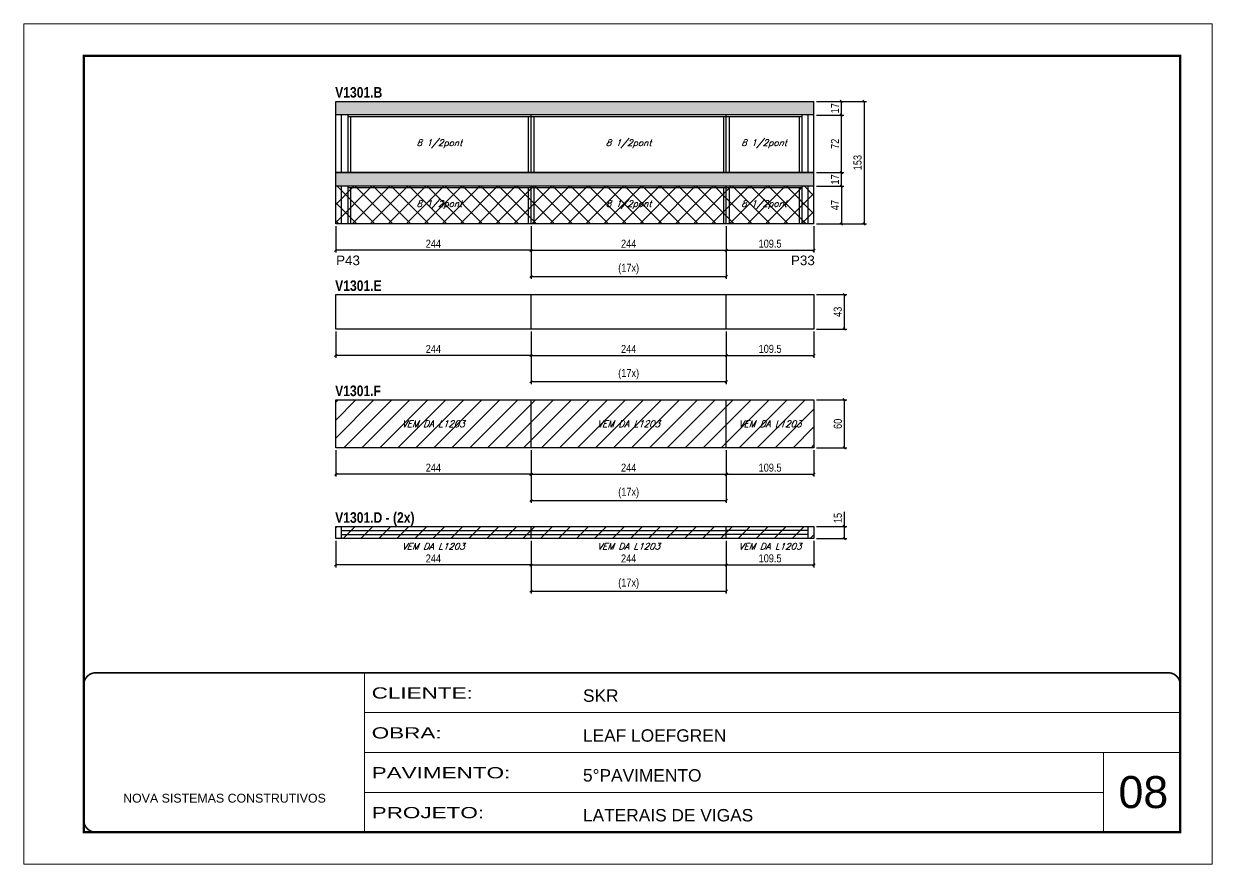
# Model space of a CAD drawing. Extents: x 3309 to 10384, y -2522 to 14608.
# Drawn here: x 8078 to 9563, y 12409 to 13459 of the extents above; entities that cross this region are included whole.
import ezdxf

# ---------------------------------------------------------------- set-up
doc = ezdxf.new("R2010")
doc.units = 0
doc.linetypes.add('CONTINUO', pattern=[0])
doc.linetypes.add('DASHED', pattern=[0.75, 0.5, -0.25])
for name, color, linetype in [('5', 5, 'Continuous'), ('COTA', 241, 'Continuous'), ('NOMENCLATURA', 7, 'Continuous'), ('Painéis', 200, 'Continuous'), ('SARR_2.2x7', 40, 'Continuous'), ('SARR_3.5x7', 81, 'Continuous'), ('texto', 7, 'Continuous')]:
    doc.layers.add(name, color=color, linetype=linetype)
for name, color, linetype, lineweight in [('CARIMBO', 255, 'Continuous', 9), ('Folhas', 255, 'Continuous', 9), ('Hachura', 251, 'Continuous', 9), ('SARRAFO DE PRESSAO', 251, 'DASHED', 9)]:
    doc.layers.add(name, color=color, linetype=linetype, lineweight=lineweight)
doc.styles.add('ARIAL', font='arial.ttf')
doc.styles.add('COTA TECNICA', font='techl___.ttf', dxfattribs={"height": 10})
doc.styles.add('Romans', font='romans.shx')
doc.styles.get("Standard").update_dxf_attribs({"font": 'arial.ttf'})
doc.styles.add('TECNICA', font='techb___.ttf', dxfattribs={"height": 10})
doc.styles.add('Tecnologia', font='')
doc.styles.get('Tecnologia').set_extended_font_data('Forgotten Futurist')
doc.dimstyles.new('PAINEL', dxfattribs={"dimtxt": 10, "dimasz": 3, "dimexe": 3, "dimexo": 3, "dimgap": 3, "dimtad": 1, "dimdec": 1, "dimzin": 12, "dimdsep": 46, "dimtxsty": 'COTA TECNICA', "dimblk1": 'OBLIQUE', "dimblk2": 'OBLIQUE', "dimsah": 1, "dimcen": 0.9, "dimclrd": 4, "dimclre": 4, "dimclrt": 240, "dimadec": 1, "dimazin": 3, "dimtfac": 1, "dimtdec": 1, "dimtmove": 0, "dimatfit": 3, "dimfxl": 1, "dimtolj": 1, "dimtzin": 12, "dimarcsym": 0})
pattern_1 = [(45, (128.294, 0), (-11.22532, 11.22532), [])]
pattern_2 = [(45, (128.294, 0), (-11.22532, 11.22532), []), (135, (128.294, 0), (-11.22532, -11.22532), [])]

# ---------------------------------------------------------------- blocks, each defined once
blk = doc.blocks.new('9999999999')
at = {"color": 30, "linetype": 'CONTINUO'}
for p, q in [((98564.6, 34230.2), (98564.6, 34429.4)), ((98564.6, 34379.6), (99584, 34379.6)), ((98564.6, 34329.8), (99488, 34329.8)), ((99584, 34329.8), (99488, 34329.8)), ((99488, 34329.8), (99488, 34230.2)), ((98564.6, 34280), (99488, 34280))]:
    blk.add_line(p, q, dxfattribs=at)
at = {"color": 30, "linetype": 'CONTINUO', "const_width": 2}
blk.add_lwpolyline([(99584, 34230.2), (99584, 34414.4, 0.414214), (99569, 34429.4), (98229, 34429.4, 0.414214), (98214, 34414.4), (98214, 34245.2, 0.414214), (98229, 34230.2), (99584, 34230.2)], format="xyb", dxfattribs=at)
at = {"layer": 'Folhas'}
blk.add_lwpolyline([(98139, 34190.2), (99624, 34190.2), (99624, 35240.2), (98139, 35240.2)], close=True, dxfattribs=at)
at = {"layer": 'Folhas', "color": 30, "const_width": 3}
blk.add_lwpolyline([(98214, 34230.2), (99584, 34230.2), (99584, 35200.2), (98214, 35200.2)], close=True, dxfattribs=at)
at = {"color": 7, "linetype": 'Continuous', "ltscale": 5, "style": 'ARIAL'}
for s, height, p in [('SKR', 15.48, (98837.7, 34393.1)), ('LEAF LOEFGREN', 15.483, (98837.7, 34343.3)), ('5°PAVIMENTO', 15.483, (98837.7, 34293.5)), ('NOVA SISTEMAS CONSTRUTIVOS', 11.059, (98263.2, 34267.2)), ('LATERAIS DE VIGAS', 15.483, (98837.7, 34243.7))]:
    blk.add_text(s, height=height, dxfattribs=at).set_placement(p)
at = {"layer": 'Folhas', "color": 7, "style": 'Tecnologia', "width": 1.5}
for s, p in [('CLIENTE:', (98573.7, 34397.2)), ('OBRA:', (98573.7, 34347.3)), ('PAVIMENTO:', (98573.7, 34297.5)), ('PROJETO:', (98573.7, 34247.7))]:
    blk.add_text(s, height=14, dxfattribs=at).set_placement(p)
blk = doc.blocks.new('_Oblique')
at = {"color": 0, "linetype": 'ByBlock', "lineweight": -2}
blk.add_line((-0.5, -0.5), (0.5, 0.5), dxfattribs=at)
blk = doc.blocks.new('*D101')
at = {"layer": 'COTA', "color": 4, "linetype": 'ByBlock', "lineweight": -2, "transparency": 16777216}
for p, q in [((8467.7, 13206.3), (8467.7, 13173.4)), ((8711.7, 13206.3), (8711.7, 13173.4)), ((8711.7, 13176.4), (8467.7, 13176.4))]:
    blk.add_line(p, q, dxfattribs=at)
at = {"layer": 'Defpoints', "color": 0, "linetype": 'ByBlock', "transparency": 16777216}
for p in [(8467.7, 13209.3), (8711.7, 13209.3), (8467.7, 13176.4)]:
    blk.add_point(p, dxfattribs=at)
at = {"layer": 'COTA', "color": 4, "linetype": 'ByBlock', "lineweight": -2, "transparency": 16777216, "xscale": 3, "yscale": 3, "zscale": 3, "rotation": 180}
blk.add_blockref('_Oblique', (8467.7, 13176.4), dxfattribs=at)
at = {"layer": 'COTA', "color": 4, "linetype": 'ByBlock', "lineweight": -2, "transparency": 16777216, "xscale": 3, "yscale": 3, "zscale": 3}
blk.add_blockref('_Oblique', (8711.7, 13176.4), dxfattribs=at)
at = {"layer": 'COTA', "color": 240, "linetype": 'ByBlock', "transparency": 16777216, "insert": (8589.7, 13184.5), "char_height": 10, "attachment_point": 5, "style": 'COTA TECNICA'}
blk.add_mtext('\\A1;244', dxfattribs=at)
blk = doc.blocks.new('*D102')
at = {"layer": 'COTA', "color": 4, "lineweight": -2, "transparency": 16777216}
for p, q in [((8711.7, 13206.3), (8711.7, 13173.4)), ((8955.7, 13206.3), (8955.7, 13173.4)), ((8711.7, 13176.4), (8955.7, 13176.4))]:
    blk.add_line(p, q, dxfattribs=at)
at = {"layer": 'Defpoints', "color": 0, "transparency": 16777216}
for p in [(8711.7, 13209.3, 0), (8955.7, 13209.3, 0), (8955.7, 13176.4)]:
    blk.add_point(p, dxfattribs=at)
at = {"layer": 'COTA', "color": 4, "lineweight": -2, "transparency": 16777216, "xscale": 3, "yscale": 3, "zscale": 3, "rotation": 180}
blk.add_blockref('_Oblique', (8711.7, 13176.4), dxfattribs=at)
at = {"layer": 'COTA', "color": 4, "lineweight": -2, "transparency": 16777216, "xscale": 3, "yscale": 3, "zscale": 3}
blk.add_blockref('_Oblique', (8955.7, 13176.4), dxfattribs=at)
at = {"layer": 'COTA', "color": 240, "transparency": 16777216, "insert": (8833.7, 13184.5), "char_height": 10, "attachment_point": 5, "style": 'COTA TECNICA'}
blk.add_mtext('\\A1;244', dxfattribs=at)
blk = doc.blocks.new('*D103')
at = {"layer": 'COTA', "color": 4, "lineweight": -2, "transparency": 16777216}
for p, q in [((9068.2, 13362.3), (9130.9, 13362.3)), ((9127.9, 13362.3), (9127.9, 13209.3)), ((9068.2, 13209.3), (9130.9, 13209.3))]:
    blk.add_line(p, q, dxfattribs=at)
at = {"layer": 'Defpoints', "color": 0, "transparency": 16777216}
for p in [(9065.2, 13362.3, 0), (9065.2, 13209.3, 0), (9127.9, 13209.3)]:
    blk.add_point(p, dxfattribs=at)
at = {"layer": 'COTA', "color": 4, "lineweight": -2, "transparency": 16777216, "xscale": 3, "yscale": 3, "zscale": 3}
for p, rotation in [((9127.9, 13362.3), 90), ((9127.9, 13209.3), 270)]:
    blk.add_blockref('_Oblique', p, dxfattribs=dict(at, rotation=rotation))
at = {"layer": 'COTA', "color": 240, "transparency": 16777216, "insert": (9119.7, 13285.8), "char_height": 10, "attachment_point": 5, "rotation": 90, "style": 'COTA TECNICA'}
blk.add_mtext('\\A1;153', dxfattribs=at)
blk = doc.blocks.new('*D104')
at = {"layer": 'COTA', "color": 4, "lineweight": -2, "transparency": 16777216}
for p, q in [((8955.7, 13206.3), (8955.7, 13173.4)), ((9065.2, 13206.3), (9065.2, 13173.4)), ((8955.7, 13176.4), (9065.2, 13176.4))]:
    blk.add_line(p, q, dxfattribs=at)
at = {"layer": 'Defpoints', "color": 0, "transparency": 16777216}
for p in [(8955.7, 13209.3, 0), (9065.2, 13209.3, 0), (9065.2, 13176.4)]:
    blk.add_point(p, dxfattribs=at)
at = {"layer": 'COTA', "color": 4, "lineweight": -2, "transparency": 16777216, "xscale": 3, "yscale": 3, "zscale": 3, "rotation": 180}
blk.add_blockref('_Oblique', (8955.7, 13176.4), dxfattribs=at)
at = {"layer": 'COTA', "color": 4, "lineweight": -2, "transparency": 16777216, "xscale": 3, "yscale": 3, "zscale": 3}
blk.add_blockref('_Oblique', (9065.2, 13176.4), dxfattribs=at)
at = {"layer": 'COTA', "color": 240, "transparency": 16777216, "insert": (9010.4, 13184.5), "char_height": 10, "attachment_point": 5, "style": 'COTA TECNICA'}
blk.add_mtext('\\A1;109.5', dxfattribs=at)
blk = doc.blocks.new('*D105')
at = {"layer": 'COTA', "color": 4, "lineweight": -2, "transparency": 16777216}
for p, q in [((9068.2, 13256.3), (9102.5, 13256.3)), ((9099.5, 13256.3), (9099.5, 13209.3)), ((9068.2, 13209.3), (9102.5, 13209.3))]:
    blk.add_line(p, q, dxfattribs=at)
at = {"layer": 'Defpoints', "color": 0, "transparency": 16777216}
for p in [(9065.2, 13256.3, 0), (9065.2, 13209.3, 0), (9099.5, 13209.3)]:
    blk.add_point(p, dxfattribs=at)
at = {"layer": 'COTA', "color": 4, "lineweight": -2, "transparency": 16777216, "xscale": 3, "yscale": 3, "zscale": 3}
for p, rotation in [((9099.5, 13256.3), 90), ((9099.5, 13209.3), 270)]:
    blk.add_blockref('_Oblique', p, dxfattribs=dict(at, rotation=rotation))
at = {"layer": 'COTA', "color": 240, "transparency": 16777216, "insert": (9091.5, 13232.8), "char_height": 10, "attachment_point": 5, "rotation": 90, "style": 'COTA TECNICA'}
blk.add_mtext('\\A1;47', dxfattribs=at)
blk = doc.blocks.new('*D106')
at = {"layer": 'COTA', "color": 4, "lineweight": -2, "transparency": 16777216}
for p, q in [((9068.2, 13273.3), (9102.5, 13273.3)), ((9099.5, 13256.3), (9099.5, 13273.3)), ((9068.2, 13256.3), (9102.5, 13256.3))]:
    blk.add_line(p, q, dxfattribs=at)
at = {"layer": 'Defpoints', "color": 0, "transparency": 16777216}
for p in [(9065.2, 13273.3, 0), (9099.5, 13273.3), (9065.2, 13256.3, 0)]:
    blk.add_point(p, dxfattribs=at)
at = {"layer": 'COTA', "color": 4, "lineweight": -2, "transparency": 16777216, "xscale": 3, "yscale": 3, "zscale": 3}
for p, rotation in [((9099.5, 13273.3), 90), ((9099.5, 13256.3), 270)]:
    blk.add_blockref('_Oblique', p, dxfattribs=dict(at, rotation=rotation))
at = {"layer": 'COTA', "color": 240, "transparency": 16777216, "insert": (9091.5, 13264.8), "char_height": 10, "attachment_point": 5, "rotation": 90, "style": 'COTA TECNICA'}
blk.add_mtext('\\A1;17', dxfattribs=at)
blk = doc.blocks.new('*D107')
at = {"layer": 'COTA', "color": 4, "lineweight": -2, "transparency": 16777216}
for p, q in [((9068.2, 13345.3), (9102.5, 13345.3)), ((9099.5, 13273.3), (9099.5, 13345.3)), ((9068.2, 13273.3), (9102.5, 13273.3))]:
    blk.add_line(p, q, dxfattribs=at)
at = {"layer": 'Defpoints', "color": 0, "transparency": 16777216}
for p in [(9065.2, 13345.3, 0), (9099.5, 13345.3), (9065.2, 13273.3, 0)]:
    blk.add_point(p, dxfattribs=at)
at = {"layer": 'COTA', "color": 4, "lineweight": -2, "transparency": 16777216, "xscale": 3, "yscale": 3, "zscale": 3}
for p, rotation in [((9099.5, 13345.3), 90), ((9099.5, 13273.3), 270)]:
    blk.add_blockref('_Oblique', p, dxfattribs=dict(at, rotation=rotation))
at = {"layer": 'COTA', "color": 240, "transparency": 16777216, "insert": (9091.5, 13309.3), "char_height": 10, "attachment_point": 5, "rotation": 90, "style": 'COTA TECNICA'}
blk.add_mtext('\\A1;72', dxfattribs=at)
blk = doc.blocks.new('*D108')
at = {"layer": 'COTA', "color": 4, "lineweight": -2, "transparency": 16777216}
for p, q in [((9068.2, 13362.3), (9102.5, 13362.3)), ((9099.5, 13345.3), (9099.5, 13362.3)), ((9068.2, 13345.3), (9102.5, 13345.3))]:
    blk.add_line(p, q, dxfattribs=at)
at = {"layer": 'Defpoints', "color": 0, "transparency": 16777216}
for p in [(9065.2, 13362.3, 0), (9099.5, 13362.3), (9065.2, 13345.3, 0)]:
    blk.add_point(p, dxfattribs=at)
at = {"layer": 'COTA', "color": 4, "lineweight": -2, "transparency": 16777216, "xscale": 3, "yscale": 3, "zscale": 3}
for p, rotation in [((9099.5, 13362.3), 90), ((9099.5, 13345.3), 270)]:
    blk.add_blockref('_Oblique', p, dxfattribs=dict(at, rotation=rotation))
at = {"layer": 'COTA', "color": 240, "transparency": 16777216, "insert": (9091.5, 13353.8), "char_height": 10, "attachment_point": 5, "rotation": 90, "style": 'COTA TECNICA'}
blk.add_mtext('\\A1;17', dxfattribs=at)
blk = doc.blocks.new('*D109')
at = {"layer": 'COTA', "color": 4, "lineweight": -2, "transparency": 16777216}
for p, q in [((8711.7, 13206.3), (8711.7, 13140.7)), ((8955.7, 13206.3), (8955.7, 13140.7)), ((8711.7, 13143.7), (8955.7, 13143.7))]:
    blk.add_line(p, q, dxfattribs=at)
at = {"layer": 'Defpoints', "color": 0, "transparency": 16777216}
for p in [(8711.7, 13209.3, 0), (8955.7, 13209.3, 0), (8955.7, 13143.7)]:
    blk.add_point(p, dxfattribs=at)
at = {"layer": 'COTA', "color": 4, "lineweight": -2, "transparency": 16777216, "xscale": 3, "yscale": 3, "zscale": 3, "rotation": 180}
blk.add_blockref('_Oblique', (8711.7, 13143.7), dxfattribs=at)
at = {"layer": 'COTA', "color": 4, "lineweight": -2, "transparency": 16777216, "xscale": 3, "yscale": 3, "zscale": 3}
blk.add_blockref('_Oblique', (8955.7, 13143.7), dxfattribs=at)
at = {"layer": 'COTA', "color": 240, "transparency": 16777216, "insert": (8833.7, 13152.9), "char_height": 10, "attachment_point": 5, "style": 'COTA TECNICA'}
blk.add_mtext('\\A1;(17x)', dxfattribs=at)
blk = doc.blocks.new('*D110')
at = {"layer": 'COTA', "color": 4, "lineweight": -2, "transparency": 16777216}
for p, q in [((9068.2, 12989.5), (9106.2, 12989.5)), ((9103.2, 12929.5), (9103.2, 12989.5)), ((9068.2, 12929.5), (9106.2, 12929.5))]:
    blk.add_line(p, q, dxfattribs=at)
at = {"layer": 'Defpoints', "color": 0, "transparency": 16777216}
for p in [(9065.2, 12989.5, 0), (9103.2, 12989.5), (9065.2, 12929.5, 0)]:
    blk.add_point(p, dxfattribs=at)
at = {"layer": 'COTA', "color": 4, "lineweight": -2, "transparency": 16777216, "xscale": 3, "yscale": 3, "zscale": 3}
for p, rotation in [((9103.2, 12989.5), 90), ((9103.2, 12929.5), 270)]:
    blk.add_blockref('_Oblique', p, dxfattribs=dict(at, rotation=rotation))
at = {"layer": 'COTA', "color": 240, "transparency": 16777216, "insert": (9095.1, 12959.5), "char_height": 10, "attachment_point": 5, "rotation": 90, "style": 'COTA TECNICA'}
blk.add_mtext('\\A1;60', dxfattribs=at)
blk = doc.blocks.new('*D112')
at = {"layer": 'COTA', "color": 4, "linetype": 'ByBlock', "lineweight": -2, "transparency": 16777216}
for p, q in [((8467.7, 12926.5), (8467.7, 12893.6)), ((8711.7, 12926.5), (8711.7, 12893.6)), ((8711.7, 12896.6), (8467.7, 12896.6))]:
    blk.add_line(p, q, dxfattribs=at)
at = {"layer": 'Defpoints', "color": 0, "linetype": 'ByBlock', "transparency": 16777216}
for p in [(8467.7, 12929.5), (8711.7, 12929.5), (8467.7, 12896.6)]:
    blk.add_point(p, dxfattribs=at)
at = {"layer": 'COTA', "color": 4, "linetype": 'ByBlock', "lineweight": -2, "transparency": 16777216, "xscale": 3, "yscale": 3, "zscale": 3, "rotation": 180}
blk.add_blockref('_Oblique', (8467.7, 12896.6), dxfattribs=at)
at = {"layer": 'COTA', "color": 4, "linetype": 'ByBlock', "lineweight": -2, "transparency": 16777216, "xscale": 3, "yscale": 3, "zscale": 3}
blk.add_blockref('_Oblique', (8711.7, 12896.6), dxfattribs=at)
at = {"layer": 'COTA', "color": 240, "linetype": 'ByBlock', "transparency": 16777216, "insert": (8589.7, 12904.7), "char_height": 10, "attachment_point": 5, "style": 'COTA TECNICA'}
blk.add_mtext('\\A1;244', dxfattribs=at)
blk = doc.blocks.new('*D111')
at = {"layer": 'COTA', "color": 4, "lineweight": -2, "transparency": 16777216}
for p, q in [((8711.7, 12926.5), (8711.7, 12893.6)), ((8955.7, 12926.5), (8955.7, 12893.6)), ((8711.7, 12896.6), (8955.7, 12896.6))]:
    blk.add_line(p, q, dxfattribs=at)
at = {"layer": 'Defpoints', "color": 0, "transparency": 16777216}
for p in [(8711.7, 12929.5, 0), (8955.7, 12929.5, 0), (8955.7, 12896.6)]:
    blk.add_point(p, dxfattribs=at)
at = {"layer": 'COTA', "color": 4, "lineweight": -2, "transparency": 16777216, "xscale": 3, "yscale": 3, "zscale": 3, "rotation": 180}
blk.add_blockref('_Oblique', (8711.7, 12896.6), dxfattribs=at)
at = {"layer": 'COTA', "color": 4, "lineweight": -2, "transparency": 16777216, "xscale": 3, "yscale": 3, "zscale": 3}
blk.add_blockref('_Oblique', (8955.7, 12896.6), dxfattribs=at)
at = {"layer": 'COTA', "color": 240, "transparency": 16777216, "insert": (8833.7, 12904.7), "char_height": 10, "attachment_point": 5, "style": 'COTA TECNICA'}
blk.add_mtext('\\A1;244', dxfattribs=at)
blk = doc.blocks.new('*D113')
at = {"layer": 'COTA', "color": 4, "lineweight": -2, "transparency": 16777216}
for p, q in [((8955.7, 12926.5), (8955.7, 12893.6)), ((9065.2, 12926.5), (9065.2, 12893.6)), ((8955.7, 12896.6), (9065.2, 12896.6))]:
    blk.add_line(p, q, dxfattribs=at)
at = {"layer": 'Defpoints', "color": 0, "transparency": 16777216}
for p in [(8955.7, 12929.5, 0), (9065.2, 12929.5, 0), (9065.2, 12896.6)]:
    blk.add_point(p, dxfattribs=at)
at = {"layer": 'COTA', "color": 4, "lineweight": -2, "transparency": 16777216, "xscale": 3, "yscale": 3, "zscale": 3, "rotation": 180}
blk.add_blockref('_Oblique', (8955.7, 12896.6), dxfattribs=at)
at = {"layer": 'COTA', "color": 4, "lineweight": -2, "transparency": 16777216, "xscale": 3, "yscale": 3, "zscale": 3}
blk.add_blockref('_Oblique', (9065.2, 12896.6), dxfattribs=at)
at = {"layer": 'COTA', "color": 240, "transparency": 16777216, "insert": (9010.4, 12904.7), "char_height": 10, "attachment_point": 5, "style": 'COTA TECNICA'}
blk.add_mtext('\\A1;109.5', dxfattribs=at)
blk = doc.blocks.new('*D114')
at = {"layer": 'COTA', "color": 4, "lineweight": -2, "transparency": 16777216}
for p, q in [((8711.7, 12926.5), (8711.7, 12860.9)), ((8955.7, 12926.5), (8955.7, 12860.9)), ((8711.7, 12863.9), (8955.7, 12863.9))]:
    blk.add_line(p, q, dxfattribs=at)
at = {"layer": 'Defpoints', "color": 0, "transparency": 16777216}
for p in [(8711.7, 12929.5, 0), (8955.7, 12929.5, 0), (8955.7, 12863.9)]:
    blk.add_point(p, dxfattribs=at)
at = {"layer": 'COTA', "color": 4, "lineweight": -2, "transparency": 16777216, "xscale": 3, "yscale": 3, "zscale": 3, "rotation": 180}
blk.add_blockref('_Oblique', (8711.7, 12863.9), dxfattribs=at)
at = {"layer": 'COTA', "color": 4, "lineweight": -2, "transparency": 16777216, "xscale": 3, "yscale": 3, "zscale": 3}
blk.add_blockref('_Oblique', (8955.7, 12863.9), dxfattribs=at)
at = {"layer": 'COTA', "color": 240, "transparency": 16777216, "insert": (8833.7, 12873.1), "char_height": 10, "attachment_point": 5, "style": 'COTA TECNICA'}
blk.add_mtext('\\A1;(17x)', dxfattribs=at)
blk = doc.blocks.new('*D117')
at = {"layer": 'COTA', "color": 4, "lineweight": -2, "transparency": 16777216}
for p, q in [((9068.2, 13120.9), (9106.2, 13120.9)), ((9103.2, 13077.9), (9103.2, 13120.9)), ((9068.2, 13077.9), (9106.2, 13077.9))]:
    blk.add_line(p, q, dxfattribs=at)
at = {"layer": 'Defpoints', "color": 0, "transparency": 16777216}
for p in [(9065.2, 13120.9, 0), (9103.2, 13120.9), (9065.2, 13077.9, 0)]:
    blk.add_point(p, dxfattribs=at)
at = {"layer": 'COTA', "color": 4, "lineweight": -2, "transparency": 16777216, "xscale": 3, "yscale": 3, "zscale": 3}
for p, rotation in [((9103.2, 13120.9), 90), ((9103.2, 13077.9), 270)]:
    blk.add_blockref('_Oblique', p, dxfattribs=dict(at, rotation=rotation))
at = {"layer": 'COTA', "color": 240, "transparency": 16777216, "insert": (9095, 13099.4), "char_height": 10, "attachment_point": 5, "rotation": 90, "style": 'COTA TECNICA'}
blk.add_mtext('\\A1;43', dxfattribs=at)
blk = doc.blocks.new('*D115')
at = {"layer": 'COTA', "color": 4, "linetype": 'ByBlock', "lineweight": -2, "transparency": 16777216}
for p, q in [((8467.7, 13074.9), (8467.7, 13042)), ((8711.7, 13074.9), (8711.7, 13042)), ((8711.7, 13045), (8467.7, 13045))]:
    blk.add_line(p, q, dxfattribs=at)
at = {"layer": 'Defpoints', "color": 0, "linetype": 'ByBlock', "transparency": 16777216}
for p in [(8467.7, 13077.9), (8711.7, 13077.9), (8467.7, 13045)]:
    blk.add_point(p, dxfattribs=at)
at = {"layer": 'COTA', "color": 4, "linetype": 'ByBlock', "lineweight": -2, "transparency": 16777216, "xscale": 3, "yscale": 3, "zscale": 3, "rotation": 180}
blk.add_blockref('_Oblique', (8467.7, 13045), dxfattribs=at)
at = {"layer": 'COTA', "color": 4, "linetype": 'ByBlock', "lineweight": -2, "transparency": 16777216, "xscale": 3, "yscale": 3, "zscale": 3}
blk.add_blockref('_Oblique', (8711.7, 13045), dxfattribs=at)
at = {"layer": 'COTA', "color": 240, "linetype": 'ByBlock', "transparency": 16777216, "insert": (8589.7, 13053), "char_height": 10, "attachment_point": 5, "style": 'COTA TECNICA'}
blk.add_mtext('\\A1;244', dxfattribs=at)
blk = doc.blocks.new('*D116')
at = {"layer": 'COTA', "color": 4, "lineweight": -2, "transparency": 16777216}
for p, q in [((8711.7, 13074.9), (8711.7, 13042)), ((8955.7, 13074.9), (8955.7, 13042)), ((8711.7, 13045), (8955.7, 13045))]:
    blk.add_line(p, q, dxfattribs=at)
at = {"layer": 'Defpoints', "color": 0, "transparency": 16777216}
for p in [(8711.7, 13077.9, 0), (8955.7, 13077.9, 0), (8955.7, 13045)]:
    blk.add_point(p, dxfattribs=at)
at = {"layer": 'COTA', "color": 4, "lineweight": -2, "transparency": 16777216, "xscale": 3, "yscale": 3, "zscale": 3, "rotation": 180}
blk.add_blockref('_Oblique', (8711.7, 13045), dxfattribs=at)
at = {"layer": 'COTA', "color": 4, "lineweight": -2, "transparency": 16777216, "xscale": 3, "yscale": 3, "zscale": 3}
blk.add_blockref('_Oblique', (8955.7, 13045), dxfattribs=at)
at = {"layer": 'COTA', "color": 240, "transparency": 16777216, "insert": (8833.7, 13053), "char_height": 10, "attachment_point": 5, "style": 'COTA TECNICA'}
blk.add_mtext('\\A1;244', dxfattribs=at)
blk = doc.blocks.new('*D118')
at = {"layer": 'COTA', "color": 4, "lineweight": -2, "transparency": 16777216}
for p, q in [((8955.7, 13074.9), (8955.7, 13042)), ((9065.2, 13074.9), (9065.2, 13042)), ((8955.7, 13045), (9065.2, 13045))]:
    blk.add_line(p, q, dxfattribs=at)
at = {"layer": 'Defpoints', "color": 0, "transparency": 16777216}
for p in [(8955.7, 13077.9, 0), (9065.2, 13077.9, 0), (9065.2, 13045)]:
    blk.add_point(p, dxfattribs=at)
at = {"layer": 'COTA', "color": 4, "lineweight": -2, "transparency": 16777216, "xscale": 3, "yscale": 3, "zscale": 3, "rotation": 180}
blk.add_blockref('_Oblique', (8955.7, 13045), dxfattribs=at)
at = {"layer": 'COTA', "color": 4, "lineweight": -2, "transparency": 16777216, "xscale": 3, "yscale": 3, "zscale": 3}
blk.add_blockref('_Oblique', (9065.2, 13045), dxfattribs=at)
at = {"layer": 'COTA', "color": 240, "transparency": 16777216, "insert": (9010.4, 13053.1), "char_height": 10, "attachment_point": 5, "style": 'COTA TECNICA'}
blk.add_mtext('\\A1;109.5', dxfattribs=at)
blk = doc.blocks.new('*D119')
at = {"layer": 'COTA', "color": 4, "lineweight": -2, "transparency": 16777216}
for p, q in [((8711.7, 13074.9), (8711.7, 13009.2)), ((8955.7, 13074.9), (8955.7, 13009.2)), ((8711.7, 13012.2), (8955.7, 13012.2))]:
    blk.add_line(p, q, dxfattribs=at)
at = {"layer": 'Defpoints', "color": 0, "transparency": 16777216}
for p in [(8711.7, 13077.9, 0), (8955.7, 13077.9, 0), (8955.7, 13012.2)]:
    blk.add_point(p, dxfattribs=at)
at = {"layer": 'COTA', "color": 4, "lineweight": -2, "transparency": 16777216, "xscale": 3, "yscale": 3, "zscale": 3, "rotation": 180}
blk.add_blockref('_Oblique', (8711.7, 13012.2), dxfattribs=at)
at = {"layer": 'COTA', "color": 4, "lineweight": -2, "transparency": 16777216, "xscale": 3, "yscale": 3, "zscale": 3}
blk.add_blockref('_Oblique', (8955.7, 13012.2), dxfattribs=at)
at = {"layer": 'COTA', "color": 240, "transparency": 16777216, "insert": (8833.7, 13021.5), "char_height": 10, "attachment_point": 5, "style": 'COTA TECNICA'}
blk.add_mtext('\\A1;(17x)', dxfattribs=at)
blk = doc.blocks.new('*D124')
at = {"layer": 'COTA', "color": 4, "lineweight": -2, "transparency": 16777216}
for p, q in [((9103.2, 12831.2), (9103.2, 12849.5)), ((9068.2, 12831.2), (9106.2, 12831.2)), ((9103.2, 12816.2), (9103.2, 12831.2)), ((9068.2, 12816.2), (9106.2, 12816.2))]:
    blk.add_line(p, q, dxfattribs=at)
at = {"layer": 'Defpoints', "color": 0, "transparency": 16777216}
for p in [(9065.2, 12831.2, 0), (9103.2, 12831.2), (9065.2, 12816.2, 0)]:
    blk.add_point(p, dxfattribs=at)
at = {"layer": 'COTA', "color": 4, "lineweight": -2, "transparency": 16777216, "xscale": 3, "yscale": 3, "zscale": 3}
for p, rotation in [((9103.2, 12831.2), 90), ((9103.2, 12816.2), 270)]:
    blk.add_blockref('_Oblique', p, dxfattribs=dict(at, rotation=rotation))
at = {"layer": 'COTA', "color": 240, "transparency": 16777216, "insert": (9095.1, 12841.8), "char_height": 10, "attachment_point": 5, "rotation": 90, "style": 'COTA TECNICA'}
blk.add_mtext('\\A1;15', dxfattribs=at)
blk = doc.blocks.new('*D120')
at = {"layer": 'COTA', "color": 4, "linetype": 'ByBlock', "lineweight": -2, "transparency": 16777216}
for p, q in [((8467.7, 12813.2), (8467.7, 12780.2)), ((8711.7, 12813.2), (8711.7, 12780.2)), ((8711.7, 12783.2), (8467.7, 12783.2))]:
    blk.add_line(p, q, dxfattribs=at)
at = {"layer": 'Defpoints', "color": 0, "linetype": 'ByBlock', "transparency": 16777216}
for p in [(8467.7, 12816.2), (8711.7, 12816.2), (8467.7, 12783.2)]:
    blk.add_point(p, dxfattribs=at)
at = {"layer": 'COTA', "color": 4, "linetype": 'ByBlock', "lineweight": -2, "transparency": 16777216, "xscale": 3, "yscale": 3, "zscale": 3, "rotation": 180}
blk.add_blockref('_Oblique', (8467.7, 12783.2), dxfattribs=at)
at = {"layer": 'COTA', "color": 4, "linetype": 'ByBlock', "lineweight": -2, "transparency": 16777216, "xscale": 3, "yscale": 3, "zscale": 3}
blk.add_blockref('_Oblique', (8711.7, 12783.2), dxfattribs=at)
at = {"layer": 'COTA', "color": 240, "linetype": 'ByBlock', "transparency": 16777216, "insert": (8589.7, 12791.3), "char_height": 10, "attachment_point": 5, "style": 'COTA TECNICA'}
blk.add_mtext('\\A1;244', dxfattribs=at)
blk = doc.blocks.new('*D121')
at = {"layer": 'COTA', "color": 4, "lineweight": -2, "transparency": 16777216}
for p, q in [((8711.7, 12813.2), (8711.7, 12780.2)), ((8955.7, 12813.2), (8955.7, 12780.2)), ((8711.7, 12783.2), (8955.7, 12783.2))]:
    blk.add_line(p, q, dxfattribs=at)
at = {"layer": 'Defpoints', "color": 0, "transparency": 16777216}
for p in [(8711.7, 12816.2, 0), (8955.7, 12816.2, 0), (8955.7, 12783.2)]:
    blk.add_point(p, dxfattribs=at)
at = {"layer": 'COTA', "color": 4, "lineweight": -2, "transparency": 16777216, "xscale": 3, "yscale": 3, "zscale": 3, "rotation": 180}
blk.add_blockref('_Oblique', (8711.7, 12783.2), dxfattribs=at)
at = {"layer": 'COTA', "color": 4, "lineweight": -2, "transparency": 16777216, "xscale": 3, "yscale": 3, "zscale": 3}
blk.add_blockref('_Oblique', (8955.7, 12783.2), dxfattribs=at)
at = {"layer": 'COTA', "color": 240, "transparency": 16777216, "insert": (8833.7, 12791.3), "char_height": 10, "attachment_point": 5, "style": 'COTA TECNICA'}
blk.add_mtext('\\A1;244', dxfattribs=at)
blk = doc.blocks.new('*D122')
at = {"layer": 'COTA', "color": 4, "lineweight": -2, "transparency": 16777216}
for p, q in [((8955.7, 12813.2), (8955.7, 12780.2)), ((9065.2, 12813.2), (9065.2, 12780.2)), ((8955.7, 12783.2), (9065.2, 12783.2))]:
    blk.add_line(p, q, dxfattribs=at)
at = {"layer": 'Defpoints', "color": 0, "transparency": 16777216}
for p in [(8955.7, 12816.2, 0), (9065.2, 12816.2, 0), (9065.2, 12783.2)]:
    blk.add_point(p, dxfattribs=at)
at = {"layer": 'COTA', "color": 4, "lineweight": -2, "transparency": 16777216, "xscale": 3, "yscale": 3, "zscale": 3, "rotation": 180}
blk.add_blockref('_Oblique', (8955.7, 12783.2), dxfattribs=at)
at = {"layer": 'COTA', "color": 4, "lineweight": -2, "transparency": 16777216, "xscale": 3, "yscale": 3, "zscale": 3}
blk.add_blockref('_Oblique', (9065.2, 12783.2), dxfattribs=at)
at = {"layer": 'COTA', "color": 240, "transparency": 16777216, "insert": (9010.4, 12791.4), "char_height": 10, "attachment_point": 5, "style": 'COTA TECNICA'}
blk.add_mtext('\\A1;109.5', dxfattribs=at)
blk = doc.blocks.new('*D123')
at = {"layer": 'COTA', "color": 4, "lineweight": -2, "transparency": 16777216}
for p, q in [((8711.7, 12813.2), (8711.7, 12747.5)), ((8955.7, 12813.2), (8955.7, 12747.5)), ((8711.7, 12750.5), (8955.7, 12750.5))]:
    blk.add_line(p, q, dxfattribs=at)
at = {"layer": 'Defpoints', "color": 0, "transparency": 16777216}
for p in [(8711.7, 12816.2, 0), (8955.7, 12816.2, 0), (8955.7, 12750.5)]:
    blk.add_point(p, dxfattribs=at)
at = {"layer": 'COTA', "color": 4, "lineweight": -2, "transparency": 16777216, "xscale": 3, "yscale": 3, "zscale": 3, "rotation": 180}
blk.add_blockref('_Oblique', (8711.7, 12750.5), dxfattribs=at)
at = {"layer": 'COTA', "color": 4, "lineweight": -2, "transparency": 16777216, "xscale": 3, "yscale": 3, "zscale": 3}
blk.add_blockref('_Oblique', (8955.7, 12750.5), dxfattribs=at)
at = {"layer": 'COTA', "color": 240, "transparency": 16777216, "insert": (8833.7, 12759.7), "char_height": 10, "attachment_point": 5, "style": 'COTA TECNICA'}
blk.add_mtext('\\A1;(17x)', dxfattribs=at)

msp = doc.modelspace()

# ---------------------------------------------------------------- hatches: boundary and pattern name
at = {"layer": 'COTA'}
h = msp.add_hatch(dxfattribs=at)
h.set_pattern_fill('AR-CONC', color=256, scale=0.03)
h.set_pattern_definition([(50, (1540.9423, 86.321), (5.4655401, -0.4781726), [0.5715, -6.2865]), (355, (1540.942, 86.321), (-1.0573026, 5.7317054), [0.4572, -5.0292175]), (100.451445, (1541.3977, 86.2813), (4.4082374, 5.2535326), [0.4857003, -5.3427073]), (46.1842, (1540.942, 87.845), (8.1323712, -1.2612698), [0.85725, -9.42975]), (96.63556, (1541.62, 87.74), (7.122124, 7.4227837), [0.7285507, -8.0140682]), (351.18415, (1540.942, 87.845), (7.122124, 7.4227837), [0.685799, -7.543792]), (21, (1541.7043, 87.464), (4.5484317, -3.067956), [0.5715, -6.2865]), (326, (1541.704, 87.464), (1.8540609, 5.525639), [0.4572, -5.0292]), (71.451445, (1542.0833, 87.2085), (6.4024926, 2.457683), [0.4857003, -5.3426981]), (37.5, (1540.9423, 86.3212), (0.0926581, 2.53665117), [0, -4.96824, 0, -5.1054, 0, -5.04825]), (7.5, (1540.9423, 86.3212), (2.00458988, 3.00541724), [0, -2.91084, 0, -4.85394, 0, -1.92405]), (327.5, (1539.243, 86.3212), (4.06771786, -0.17186232), [0, -1.905, 0, -5.9436, 0, -7.8867]), (317.5, (1538.481, 86.321), (4.4438754, 0.7627947), [0, -2.4765, 0, -3.94716, 0, -5.6007])])
h.paths.add_polyline_path([(9065.18, 13345.33), (9065.18, 13362.33), (8467.68, 13362.33), (8467.68, 13345.33)])
h = msp.add_hatch(dxfattribs=at)
h.set_pattern_fill('AR-CONC', color=256, scale=0.03)
h.set_pattern_definition([(50, (1540.9423, -2.679), (5.4655401, -0.4781726), [0.5715, -6.2865]), (355, (1540.942, -2.679), (-1.0573026, 5.7317054), [0.4572, -5.0292175]), (100.451445, (1541.3977, -2.7187), (4.4082374, 5.2535326), [0.4857003, -5.3427073]), (46.1842, (1540.942, -1.155), (8.1323712, -1.2612698), [0.85725, -9.42975]), (96.63556, (1541.62, -1.26), (7.122124, 7.4227837), [0.7285507, -8.0140682]), (351.18415, (1540.942, -1.155), (7.122124, 7.4227837), [0.685799, -7.543792]), (21, (1541.7043, -1.536), (4.5484317, -3.067956), [0.5715, -6.2865]), (326, (1541.704, -1.536), (1.8540609, 5.525639), [0.4572, -5.0292]), (71.451445, (1542.0833, -1.7915), (6.4024926, 2.457683), [0.4857003, -5.3426981]), (37.5, (1540.9423, -2.6788), (0.0926581, 2.53665117), [0, -4.96824, 0, -5.1054, 0, -5.04825]), (7.5, (1540.9423, -2.6788), (2.00458988, 3.00541724), [0, -2.91084, 0, -4.85394, 0, -1.92405]), (327.5, (1539.243, -2.6788), (4.06771786, -0.17186232), [0, -1.905, 0, -5.9436, 0, -7.8867]), (317.5, (1538.481, -2.679), (4.4438754, 0.7627947), [0, -2.4765, 0, -3.94716, 0, -5.6007])])
h.paths.add_polyline_path([(9065.18, 13256.33), (9065.18, 13273.33), (8467.68, 13273.33), (8467.68, 13256.33)])
at = {"layer": 'Hachura', "linetype": 'ByBlock'}
h = msp.add_hatch(dxfattribs=at)
h.set_pattern_fill('ANSI37', color=256, scale=5)
h.set_pattern_definition(pattern_2)
h.paths.add_polyline_path([(8467.68, 13256.33), (8467.68, 13209.33), (8711.68, 13209.33), (8711.68, 13256.33)])
h.paths.add_polyline_path([(8711.68, 13256.33), (8711.68, 13209.33), (8955.68, 13209.33), (8955.68, 13256.33)])
h = msp.add_hatch(dxfattribs=at)
h.set_pattern_fill('ANSI37', color=256, scale=5)
h.set_pattern_definition(pattern_2)
h.paths.add_polyline_path([(9065.18, 13209.33), (9065.18, 13256.33), (8955.68, 13256.33), (8955.68, 13209.33)])
at = {"layer": 'Hachura'}
h = msp.add_hatch(dxfattribs=at)
h.set_pattern_fill('ANSI31', color=256, scale=5)
h.set_pattern_definition(pattern_1)
h.paths.add_polyline_path([(8711.68, 12929.51), (8711.68, 12989.51), (8467.68, 12989.51), (8467.68, 12929.51)])
h.paths.add_polyline_path([(8711.68, 12989.51), (8711.68, 12929.51), (8955.68, 12929.51), (8955.68, 12989.51)])
h.paths.add_polyline_path([(8955.68, 12989.51), (8955.68, 12929.51), (9065.18, 12929.51), (9065.18, 12989.51)])
h = msp.add_hatch(dxfattribs=at)
h.set_pattern_fill('ANSI31', color=256, scale=5)
h.set_pattern_definition(pattern_1)
h.paths.add_polyline_path([(8711.68, 12816.16), (8711.68, 12831.16), (8467.68, 12831.16), (8467.68, 12816.16)])
h.paths.add_polyline_path([(8711.68, 12831.16), (8711.68, 12816.16), (8955.68, 12816.16), (8955.68, 12831.16)])
h.paths.add_polyline_path([(9065.18, 12816.16), (9065.18, 12831.16), (8955.68, 12831.16), (8955.68, 12816.16)])

# ---------------------------------------------------------------- linework, layer by layer
at = {"layer": 'COTA'}
for p, q in [((8467.68, 13345.33, 0), (8467.68, 13362.33, 0)), ((8467.68, 13362.33, 0), (9065.18, 13362.33, 0)), ((9065.18, 13345.33, 0), (9065.18, 13362.33, 0)), ((8467.68, 13256.33, 0), (8467.68, 13273.33, 0)), ((8467.68, 13273.33, 0), (9065.18, 13273.33, 0)), ((9065.18, 13256.33, 0), (9065.18, 13273.33, 0))]:
    msp.add_line(p, q, dxfattribs=at)
at = {"layer": 'Painéis', "linetype": 'ByBlock'}
for p, q in [((9065.18, 13345.33, 0), (8467.68, 13345.33, 0)), ((8467.68, 13273.33, 0), (8467.68, 13345.33, 0)), ((8711.68, 13273.33, 0), (8711.68, 13345.33, 0)), ((8955.68, 13273.33, 0), (8955.68, 13345.33, 0)), ((9065.18, 13273.33, 0), (9065.18, 13345.33, 0)), ((9065.18, 13273.33, 0), (8467.68, 13273.33, 0)), ((9065.18, 13256.33, 0), (8467.68, 13256.33, 0)), ((8467.68, 13209.33, 0), (8467.68, 13256.33, 0)), ((8711.68, 13209.33, 0), (8711.68, 13256.33, 0)), ((8955.68, 13209.33, 0), (8955.68, 13256.33, 0)), ((9065.18, 13209.33, 0), (9065.18, 13256.33, 0)), ((9065.18, 13209.33, 0), (8467.68, 13209.33, 0)), ((8711.68, 13077.88, 0), (8711.68, 13120.88, 0)), ((8955.68, 13077.88, 0), (8955.68, 13120.88, 0)), ((8711.68, 12929.51, 0), (8711.68, 12989.51, 0)), ((8955.68, 12929.51, 0), (8955.68, 12989.51, 0)), ((8711.68, 12816.16, 0), (8711.68, 12831.16, 0)), ((8955.68, 12816.16, 0), (8955.68, 12831.16, 0))]:
    msp.add_line(p, q, dxfattribs=at)
at = {"layer": 'Painéis', "linetype": 'ByBlock', "elevation": 0}
for points in [[(8467.68, 13120.88), (9065.18, 13120.88), (9065.18, 13077.88), (8467.68, 13077.88)], [(8467.68, 12989.51), (9065.18, 12989.51), (9065.18, 12929.51), (8467.68, 12929.51)], [(8467.68, 12831.16), (9065.18, 12831.16), (9065.18, 12816.16), (8467.68, 12816.16)]]:
    msp.add_lwpolyline(points, close=True, dxfattribs=at)
at = {"layer": 'SARR_2.2x7', "linetype": 'Continuous'}
for p, q in [((8474.68, 13273.33, 0), (8474.68, 13345.33, 0)), ((8711.68, 13343.13, 0), (8482.68, 13343.13, 0)), ((8955.68, 13343.13, 0), (8711.68, 13343.13, 0)), ((9050.18, 13343.13, 0), (8955.68, 13343.13, 0)), ((9058.18, 13273.33, 0), (9058.18, 13345.33, 0)), ((8474.68, 13209.33, 0), (8474.68, 13256.33, 0)), ((8711.68, 13254.13, 0), (8482.68, 13254.13, 0)), ((8955.68, 13254.13, 0), (8711.68, 13254.13, 0)), ((9050.18, 13254.13, 0), (8955.68, 13254.13, 0)), ((9058.18, 13209.33, 0), (9058.18, 13256.33, 0))]:
    msp.add_line(p, q, dxfattribs=at)
at = {"layer": 'SARR_2.2x7'}
for p, q in [((8474.68, 12816.16, 0), (8474.68, 12831.16, 0)), ((9058.18, 12816.16, 0), (9058.18, 12831.16, 0)), ((8474.68, 12826.16, 0), (8711.68, 12826.16, 0)), ((8474.68, 12821.16, 0), (8711.68, 12821.16, 0)), ((8711.68, 12826.16, 0), (8955.68, 12826.16, 0)), ((8711.68, 12821.16, 0), (8955.68, 12821.16, 0)), ((9058.18, 12826.16, 0), (8955.68, 12826.16, 0)), ((9058.18, 12821.16, 0), (8955.68, 12821.16, 0))]:
    msp.add_line(p, q, dxfattribs=at)
at = {"layer": 'SARR_3.5x7'}
for p, q in [((8482.68, 13345.33, 0), (8482.68, 13273.33, 0)), ((8486.18, 13343.13, 0), (8486.18, 13273.33, 0)), ((8708.18, 13343.13, 0), (8708.18, 13273.33, 0)), ((8715.18, 13343.13, 0), (8715.18, 13273.33, 0)), ((8952.18, 13343.13, 0), (8952.18, 13273.33, 0)), ((8959.18, 13343.13, 0), (8959.18, 13273.33, 0)), ((9046.68, 13343.13, 0), (9046.68, 13273.33, 0)), ((9050.18, 13345.33, 0), (9050.18, 13273.33, 0)), ((8482.68, 13256.33, 0), (8482.68, 13209.33, 0)), ((8486.18, 13254.13, 0), (8486.18, 13209.33, 0)), ((8708.18, 13254.13, 0), (8708.18, 13209.33, 0)), ((8715.18, 13254.13, 0), (8715.18, 13209.33, 0)), ((8952.18, 13254.13, 0), (8952.18, 13209.33, 0)), ((8959.18, 13254.13, 0), (8959.18, 13209.33, 0)), ((9046.68, 13254.13, 0), (9046.68, 13209.33, 0)), ((9050.18, 13256.33, 0), (9050.18, 13209.33, 0))]:
    msp.add_line(p, q, dxfattribs=at)

# ---------------------------------------------------------------- block references
at = {"layer": 'SARRAFO DE PRESSAO', "color": 6, "linetype": 'ByBlock'}
msp.add_blockref('9999999999', (-90061.11, -21780.92), dxfattribs=at)

# ---------------------------------------------------------------- texts
at = {"layer": '5', "linetype": 'Continuous'}
for s, p in [('P43', (8468.13, 13157.73)), ('P33', (9036.49, 13157.73))]:
    msp.add_text(s, height=12, rotation=0.00004, dxfattribs=at).set_placement(p)
at = {"layer": 'CARIMBO', "style": 'ARIAL'}
msp.add_text('08', height=40, dxfattribs=at).set_placement((9445.73, 12479.43))
at = {"layer": 'NOMENCLATURA', "style": 'TECNICA'}
for s, p in [('V1301.B', (8466.97, 13366.97, 0)), ('V1301.E', (8466.97, 13125.52, 0)), ('V1301.F', (8466.97, 12994.15, 0)), ('V1301.D - (2x)', (8466.97, 12835.8, 0))]:
    msp.add_text(s, height=13.2, dxfattribs=at).set_placement(p)
at = {"layer": 'texto', "color": 2, "char_height": 8, "attachment_point": 5, "style": 'Romans'}
for s, insert in [('{\\Q19;\\C256;8 1/2pont}', (8597.18, 13309.33, 0)), ('{\\Q19;\\C256;8 1/2pont}', (8833.68, 13309.33, 0)), ('{\\Q19;\\C256;8 1/2pont}', (9002.93, 13309.33, 0)), ('{\\Q19;\\C256;8 1/2pont}', (8597.18, 13233.33, 0)), ('{\\Q19;\\C256;8 1/2pont}', (8833.68, 13233.33, 0)), ('{\\Q19;\\C256;8 1/2pont}', (9002.93, 13233.33, 0)), ('{\\Q19;\\C256;VEM DA L1203}', (8589.68, 12959.51, 0)), ('{\\Q19;\\C256;VEM DA L1203}', (8833.68, 12959.51)), ('{\\Q19;\\C256;VEM DA L1203}', (9010.43, 12959.51)), ('{\\Q19;\\C256;VEM DA L1203}', (8589.68, 12806.42, 0)), ('{\\Q19;\\C256;VEM DA L1203}', (8833.68, 12806.42)), ('{\\Q19;\\C256;VEM DA L1203}', (9010.43, 12806.42))]:
    msp.add_mtext(s, dxfattribs=dict(at, insert=insert))

# ---------------------------------------------------------------- dimensions: what is measured, and where the dimension line sits
at = {"layer": 'COTA'}
for base, p1, p2, picture, middle in [((9127.9, 13209.33), (9065.18, 13362.33, 0), (9065.18, 13209.33, 0), '*D103', (9119.68, 13285.83)), ((9099.54, 13362.33), (9065.18, 13345.33, 0), (9065.18, 13362.33, 0), '*D108', (9091.47, 13353.83)), ((9099.54, 13345.33), (9065.18, 13273.33, 0), (9065.18, 13345.33, 0), '*D107', (9091.47, 13309.33)), ((9099.54, 13273.33), (9065.18, 13256.33, 0), (9065.18, 13273.33, 0), '*D106', (9091.47, 13264.83)), ((9099.54, 13209.33), (9065.18, 13256.33, 0), (9065.18, 13209.33, 0), '*D105', (9091.47, 13232.83)), ((9103.2, 13120.88), (9065.18, 13077.88, 0), (9065.18, 13120.88, 0), '*D117', (9094.98, 13099.38)), ((9103.2, 12989.51), (9065.18, 12929.51, 0), (9065.18, 12989.51, 0), '*D110', (9095.1, 12959.51)), ((9103.2, 12831.16), (9065.18, 12816.16, 0), (9065.18, 12831.16, 0), '*D124', (9095.09, 12841.85))]:
    dim = msp.add_linear_dim(base=base, p1=p1, p2=p2, angle=90, dimstyle='PAINEL', dxfattribs=at)
    dim.commit()
    dim.dimension.update_dxf_attribs({"geometry": picture, "text_midpoint": middle})
at = {"layer": 'COTA', "linetype": 'ByBlock'}
for base, p1, p2, picture, middle in [((8467.68, 13176.4, 0), (8711.68, 13209.33, 0), (8467.68, 13209.33, 0), '*D101', (8589.68, 13184.47, 0)), ((8467.68, 13044.96, 0), (8711.68, 13077.88, 0), (8467.68, 13077.88, 0), '*D115', (8589.68, 13053.03, 0)), ((8467.68, 12896.58, 0), (8711.68, 12929.51, 0), (8467.68, 12929.51, 0), '*D112', (8589.68, 12904.66, 0)), ((8467.68, 12783.23, 0), (8711.68, 12816.16, 0), (8467.68, 12816.16, 0), '*D120', (8589.68, 12791.31, 0))]:
    dim = msp.add_linear_dim(base=base, p1=p1, p2=p2, angle=180, dimstyle='PAINEL', override={"dimtmove": 1}, dxfattribs=at)
    dim.commit()
    dim.dimension.update_dxf_attribs({"geometry": picture, "text_midpoint": middle})
at = {"layer": 'COTA'}
for base, p1, p2, picture, middle in [((8955.68, 13176.4), (8711.68, 13209.33, 0), (8955.68, 13209.33, 0), '*D102', (8833.68, 13184.47)), ((9065.18, 13176.4), (8955.68, 13209.33, 0), (9065.18, 13209.33, 0), '*D104', (9010.43, 13184.54)), ((8955.68, 13044.96), (8711.68, 13077.88, 0), (8955.68, 13077.88, 0), '*D116', (8833.68, 13053.03)), ((9065.18, 13044.96), (8955.68, 13077.88, 0), (9065.18, 13077.88, 0), '*D118', (9010.43, 13053.09)), ((8955.68, 12896.58), (8711.68, 12929.51, 0), (8955.68, 12929.51, 0), '*D111', (8833.68, 12904.66)), ((9065.18, 12896.58), (8955.68, 12929.51, 0), (9065.18, 12929.51, 0), '*D113', (9010.43, 12904.72)), ((8955.68, 12783.23), (8711.68, 12816.16, 0), (8955.68, 12816.16, 0), '*D121', (8833.68, 12791.31)), ((9065.18, 12783.23), (8955.68, 12816.16, 0), (9065.18, 12816.16, 0), '*D122', (9010.43, 12791.37))]:
    dim = msp.add_linear_dim(base=base, p1=p1, p2=p2, dimstyle='PAINEL', dxfattribs=at)
    dim.commit()
    dim.dimension.update_dxf_attribs({"geometry": picture, "text_midpoint": middle})
for base, p1, p2, picture, middle in [((8955.68, 13143.69), (8711.68, 13209.33, 0), (8955.68, 13209.33, 0), '*D109', (8833.68, 13152.91)), ((8955.68, 13012.24), (8711.68, 13077.88, 0), (8955.68, 13077.88, 0), '*D119', (8833.68, 13021.46)), ((8955.68, 12863.87), (8711.68, 12929.51, 0), (8955.68, 12929.51, 0), '*D114', (8833.68, 12873.09)), ((8955.68, 12750.52), (8711.68, 12816.16, 0), (8955.68, 12816.16, 0), '*D123', (8833.68, 12759.74))]:
    dim = msp.add_linear_dim(base=base, p1=p1, p2=p2, text='(17x)', dimstyle='PAINEL', dxfattribs=at)
    dim.commit()
    dim.dimension.update_dxf_attribs({"geometry": picture, "text_midpoint": middle})

doc.saveas('drawing.dxf')
